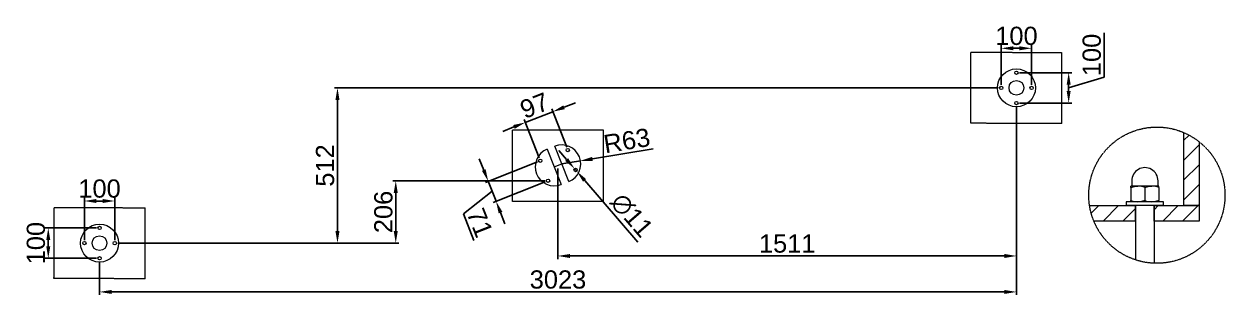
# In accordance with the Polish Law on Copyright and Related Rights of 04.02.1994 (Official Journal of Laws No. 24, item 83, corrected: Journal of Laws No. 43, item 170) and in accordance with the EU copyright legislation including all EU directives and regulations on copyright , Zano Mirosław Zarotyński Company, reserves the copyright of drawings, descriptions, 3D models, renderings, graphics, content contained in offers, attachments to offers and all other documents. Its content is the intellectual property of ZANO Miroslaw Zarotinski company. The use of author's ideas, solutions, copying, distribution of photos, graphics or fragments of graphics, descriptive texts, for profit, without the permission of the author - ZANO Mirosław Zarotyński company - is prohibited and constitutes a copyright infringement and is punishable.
# Model space of a CAD drawing. Header units: millimetres. Extents: x -312 to 6814, y -241 to 4404.
# Drawn here: x -69 to 3890, y -241 to 652 of the extents above; entities that cross this region are included whole.
import ezdxf

# ---------------------------------------------------------------- set-up
doc = ezdxf.new("R2010")
doc.units = ezdxf.units.MM
doc.linetypes.add('HIDDEN', pattern=[1.905, 1.27, -0.635])
for name, color, linetype, lineweight in [('ZANO_R', 7, 'Continuous', 0), ('ZANO_R_przerywana', 7, 'HIDDEN', 0), ('ZANO_W', 1, 'Continuous', 0)]:
    doc.layers.add(name, color=color, linetype=linetype, lineweight=lineweight)
doc.styles.add('Arial', font='arial.ttf')
doc.styles.get("Standard").update_dxf_attribs({"font": 'ARIALUNI.TTF'})
doc.dimstyles.new('pl i ang', dxfattribs={"dimtxt": 50, "dimasz": 50, "dimexe": 1.25, "dimexo": 0.625, "dimgap": 10, "dimtad": 1, "dimtoh": 1, "dimtxsty": 'Standard', "dimcen": 2.5, "dimclrd": 1, "dimclre": 1, "dimclrt": 1, "dimadec": 0, "dimazin": 0, "dimtfac": 1, "dimtmove": 0, "dimatfit": 3, "dimfxl": 1, "dimarcsym": 1})

# ---------------------------------------------------------------- blocks, each defined once
blk = doc.blocks.new('*D480')
at = {"layer": 'ZANO_W', "color": 1, "lineweight": -2}
for p, q in [((170, -20.3), (1, -20.3)), ((11, -60.3), (11, -80.3)), ((169.9, -120.3), (1, -120.3))]:
    blk.add_line(p, q, dxfattribs=at)
at = {"layer": 'ZANO_W', "color": 1}
for points in [[(17.6, -60.3), (4.3, -60.3), (11, -20.3)], [(4.3, -80.3), (17.6, -80.3), (11, -120.3)]]:
    blk.add_solid(points, dxfattribs=at)
at = {"layer": 'ZANO_W', "color": 1, "insert": (-29.7, -70.3), "char_height": 60, "attachment_point": 5, "rotation": 90, "style": 'Arial'}
blk.add_mtext('100', dxfattribs=at)
blk = doc.blocks.new('*D481')
at = {"layer": 'ZANO_W', "color": 1, "lineweight": -2}
for p, q in [((129.9, -60.3), (129.9, 78.5)), ((169.9, 68.5), (189.9, 68.5)), ((229.9, -60.4), (229.9, 78.5))]:
    blk.add_line(p, q, dxfattribs=at)
at = {"layer": 'ZANO_W', "color": 1}
for points in [[(169.9, 75.2), (169.9, 61.9), (129.9, 68.5)], [(189.9, 61.9), (189.9, 75.2), (229.9, 68.5)]]:
    blk.add_solid(points, dxfattribs=at)
at = {"layer": 'ZANO_W', "color": 1, "insert": (179.9, 109.2), "char_height": 60, "attachment_point": 5, "style": 'Arial'}
blk.add_mtext('100', dxfattribs=at)
blk = doc.blocks.new('*D484')
at = {"layer": 'ZANO_W', "color": 1, "lineweight": -2}
for p, q in [((3142.6, 441.4), (954.3, 441.4)), ((964.3, -30.4), (964.3, 401.4)), ((239.9, -70.4), (974.3, -70.4))]:
    blk.add_line(p, q, dxfattribs=at)
at = {"layer": 'ZANO_W', "color": 1}
for points in [[(970.9, 401.4), (957.6, 401.4), (964.3, 441.4)], [(957.6, -30.4), (970.9, -30.4), (964.3, -70.4)]]:
    blk.add_solid(points, dxfattribs=at)
at = {"layer": 'ZANO_W', "color": 1, "insert": (923.6, 185.5), "char_height": 60, "attachment_point": 5, "rotation": 90, "style": 'Arial'}
blk.add_mtext('512', dxfattribs=at)
blk = doc.blocks.new('*D485')
at = {"layer": 'ZANO_W', "color": 1, "lineweight": -2}
for p, q in [((1583.4, 327.3), (1674, 362.8)), ((1719.9, 245.8), (1670.4, 372.1)), ((1711.3, 377.4), (1748.5, 392)), ((1629.2, 210.3), (1579.8, 336.6)), ((1546.2, 312.7), (1508.9, 298.1))]:
    blk.add_line(p, q, dxfattribs=at)
at = {"layer": 'ZANO_W', "color": 1}
for points in [[(1708.9, 383.6), (1713.7, 371.2), (1674, 362.8)], [(1548.6, 306.5), (1543.7, 318.9), (1583.4, 327.3)]]:
    blk.add_solid(points, dxfattribs=at)
at = {"layer": 'ZANO_W', "color": 1, "insert": (1613.9, 382.9), "char_height": 60, "attachment_point": 5, "rotation": 21.3889, "style": 'Arial'}
blk.add_mtext('97', dxfattribs=at)
blk = doc.blocks.new('*D486')
at = {"layer": 'ZANO_W', "color": 1, "lineweight": -2}
for p, q in [((1446.5, 170.6), (1431.9, 207.8)), ((1623.6, 197.3), (1451.9, 129.7)), ((1487.1, 67.6), (1461.2, 133.4)), ((1649.5, 131.6), (1477.8, 63.9)), ((1379.5, 26), (1474.1, 100.5)), ((1413.9, -61.3), (1379.5, 26)), ((1501.8, 30.4), (1516.4, -6.8))]:
    blk.add_line(p, q, dxfattribs=at)
at = {"layer": 'ZANO_W', "color": 1}
for points in [[(1440.3, 168.2), (1452.7, 173.1), (1461.2, 133.4)], [(1508, 32.8), (1495.6, 28), (1487.1, 67.6)]]:
    blk.add_solid(points, dxfattribs=at)
at = {"layer": 'ZANO_W', "color": 1, "insert": (1434, -2.9), "char_height": 60, "attachment_point": 5, "rotation": 291.4929, "style": 'Arial'}
blk.add_mtext('71', dxfattribs=at)
blk = doc.blocks.new('*D487')
at = {"layer": 'ZANO_W', "color": 1, "lineweight": -2}
for p, q in [((3202.6, 381.4), (3202.6, -122.6)), ((1691.1, 175.9), (1691.1, -122.6)), ((1731.1, -112.6), (3162.6, -112.6))]:
    blk.add_line(p, q, dxfattribs=at)
at = {"layer": 'ZANO_W', "color": 1}
for points in [[(1731.1, -106), (1731.1, -119.3), (1691.1, -112.6)], [(3162.6, -119.3), (3162.6, -106), (3202.6, -112.6)]]:
    blk.add_solid(points, dxfattribs=at)
at = {"layer": 'ZANO_W', "color": 1, "insert": (2446.9, -72), "char_height": 60, "attachment_point": 5, "style": 'Arial'}
blk.add_mtext('1511', dxfattribs=at)
blk = doc.blocks.new('*D488')
at = {"layer": 'ZANO_W', "color": 1, "lineweight": -2}
for p, q in [((3202.6, 381.4), (3202.6, -241.1)), ((179.9, -130.3), (179.9, -241.1)), ((219.9, -231.1), (3162.6, -231.1))]:
    blk.add_line(p, q, dxfattribs=at)
at = {"layer": 'ZANO_W', "color": 1}
for points in [[(219.9, -224.5), (219.9, -237.8), (179.9, -231.1)], [(3162.6, -237.8), (3162.6, -224.5), (3202.6, -231.1)]]:
    blk.add_solid(points, dxfattribs=at)
at = {"layer": 'ZANO_W', "color": 1, "insert": (1691.2, -190.5), "char_height": 60, "attachment_point": 5, "style": 'Arial'}
blk.add_mtext('3023', dxfattribs=at)
blk = doc.blocks.new('*D489')
at = {"layer": 'ZANO_W', "color": 1, "lineweight": -2}
for p, q in [((1719.7, 205.1), (1693.5, 235.4)), ((1745.8, 174.9), (1753, 166.6)), ((1779.2, 136.3), (1954.5, -66.7))]:
    blk.add_line(p, q, dxfattribs=at)
at = {"layer": 'ZANO_W', "color": 1}
for points in [[(1714.6, 200.8), (1724.7, 209.5), (1745.8, 174.9)], [(1784.2, 140.6), (1774.1, 131.9), (1753, 166.6)]]:
    blk.add_solid(points, dxfattribs=at)
at = {"layer": 'ZANO_W', "color": 1, "insert": (1934.4, 21.3), "char_height": 60, "attachment_point": 5, "rotation": 310.821, "style": 'Arial'}
blk.add_mtext('∅11', dxfattribs=at)
blk = doc.blocks.new('*D490')
at = {"layer": 'ZANO_W', "color": 1, "lineweight": -2}
for p, q in [((2005.4, 240.4), (1804.7, 207.3)), ((1703.6, 190.7), (1765.2, 200.8))]:
    blk.add_line(p, q, dxfattribs=at)
at = {"layer": 'ZANO_W', "color": 1}
blk.add_solid([(1803.6, 213.9), (1805.8, 200.7), (1765.2, 200.8)], dxfattribs=at)
at = {"layer": 'ZANO_W', "color": 1, "insert": (1918.2, 267.2), "char_height": 60, "attachment_point": 5, "rotation": 9.3558, "style": 'Arial'}
blk.add_mtext('R63', dxfattribs=at)
blk = doc.blocks.new('*D491')
at = {"layer": 'ZANO_W', "color": 1, "lineweight": -2}
for p, q in [((3152.6, 451.4), (3152.6, 581.7)), ((3192.6, 571.7), (3212.6, 571.7)), ((3252.6, 451.4), (3252.6, 581.7))]:
    blk.add_line(p, q, dxfattribs=at)
at = {"layer": 'ZANO_W', "color": 1}
for points in [[(3192.6, 578.4), (3192.6, 565.1), (3152.6, 571.7)], [(3212.6, 565.1), (3212.6, 578.4), (3252.6, 571.7)]]:
    blk.add_solid(points, dxfattribs=at)
at = {"layer": 'ZANO_W', "color": 1, "insert": (3202.6, 612.4), "char_height": 60, "attachment_point": 5, "style": 'Arial'}
blk.add_mtext('100', dxfattribs=at)
blk = doc.blocks.new('*D492')
at = {"layer": 'ZANO_W', "color": 1, "lineweight": -2}
for p, q in [((3491.6, 623.2), (3491.6, 476.5)), ((3212.6, 491.4), (3384.7, 491.4)), ((3491.6, 476.5), (3374.7, 441.4)), ((3374.7, 431.4), (3374.7, 451.4)), ((3212.6, 391.4), (3384.7, 391.4))]:
    blk.add_line(p, q, dxfattribs=at)
at = {"layer": 'ZANO_W', "color": 1}
for points in [[(3381.4, 451.4), (3368, 451.4), (3374.7, 491.4)], [(3368, 431.4), (3381.4, 431.4), (3374.7, 391.4)]]:
    blk.add_solid(points, dxfattribs=at)
at = {"layer": 'ZANO_W', "color": 1, "insert": (3451, 549.9), "char_height": 60, "attachment_point": 5, "rotation": 90, "style": 'Arial'}
blk.add_mtext('100', dxfattribs=at)
blk = doc.blocks.new('*D497')
at = {"layer": 'ZANO_W', "color": 1, "lineweight": -2}
for p, q in [((1648.8, 135.2), (1146.4, 135.2)), ((1156.4, -30.4), (1156.4, 95.2)), ((239.9, -70.4), (1166.4, -70.4))]:
    blk.add_line(p, q, dxfattribs=at)
at = {"layer": 'ZANO_W', "color": 1}
for points in [[(1163.1, 95.2), (1149.7, 95.2), (1156.4, 135.2)], [(1149.7, -30.4), (1163.1, -30.4), (1156.4, -70.4)]]:
    blk.add_solid(points, dxfattribs=at)
at = {"layer": 'ZANO_W', "color": 1, "insert": (1115.8, 32.4), "char_height": 60, "attachment_point": 5, "rotation": 90, "style": 'Arial'}
blk.add_mtext('206', dxfattribs=at)

msp = doc.modelspace()

# ---------------------------------------------------------------- linework, layer by layer
at = {"layer": 'ZANO_R'}
for p, q in [((3753.8, 294.1), (3753.8, 53.3)), ((3753.8, 267.9), (3771.5, 285.6)), ((1655.8, 239.2), (1701.6, 122.9)), ((1726.5, 132.5), (1680.7, 248.8)), ((3753.8, 202.3), (3804.8, 253.4)), ((3804.8, 263.8), (3804.8, 53.3)), ((3753.8, 136.8), (3804.8, 187.9)), ((3582.7, 135), (3582.7, 118.4)), ((3669.5, 118.4), (3669.5, 135)), ((3753.8, 71.3), (3804.8, 122.4)), ((3580.1, 113), (3580.1, 117.1)), ((3603.1, 117.1), (3580.1, 117.1)), ((3580.1, 113), (3591.4, 116)), ((3580.1, 113), (3580.1, 70.2)), ((3591.4, 116), (3603.1, 117.1)), ((3649.1, 117.1), (3603.1, 117.1)), ((3626.1, 113), (3637.3, 116)), ((3626.1, 113), (3626.1, 70.2)), ((3637.3, 116), (3649.1, 117.1)), ((3672, 117.1), (3649.1, 117.1)), ((3672, 113), (3672, 117.1)), ((3672, 113), (3672, 70.2)), ((3443.7, 53.4), (3595.4, 53.3)), ((3449, 28.6), (3473.8, 53.4)), ((3488.1, 2.2), (3539.3, 53.4)), ((3553.7, 2.2), (3595.4, 44)), ((3564.8, 66.1), (3564.8, 53.3)), ((3687.4, 66.1), (3564.8, 66.1)), ((3687.4, 53.3), (3564.8, 53.3)), ((3580.1, 66.1), (3580.1, 70.2)), ((3595.4, 2.2), (3595.4, 53.3)), ((3595.4, 53.3), (3595.4, -125.5)), ((3614.8, 67.2), (3603.1, 66.1)), ((3626.1, 70.2), (3614.8, 67.2)), ((3660.8, 67.2), (3649.1, 66.1)), ((3656.7, 2.2), (3656.7, 53.3)), ((3656.7, 53.3), (3804.8, 53.3)), ((3656.7, 53.3), (3656.7, -136.6)), ((3656.7, 39.8), (3670.3, 53.3)), ((3672, 70.2), (3660.8, 67.2)), ((3672, 66.1), (3672, 70.2)), ((3684.7, 2.2), (3735.8, 53.3)), ((3687.4, 53.3), (3687.4, 66.1)), ((3750.2, 2.2), (3801.3, 53.3)), ((3804.8, 53.3), (3753.8, 53.3)), ((3801.3, 53.3), (3804.8, 56.8)), ((3595.4, 2.2), (3457, 2.2)), ((3804.8, 2.2), (3656.7, 2.2))]:
    msp.add_line(p, q, dxfattribs=at)
msp.add_lwpolyline([(3804.8, 53.3), (3804.8, 2.2)], dxfattribs=at)
for centre, radius in [((3202.6, 441.4), 62.5), ((3202.6, 491.4), 5.5), ((3152.6, 441.4), 5.5), ((3202.6, 441.4), 24.3), ((3252.6, 441.4), 5.5), ((3202.6, 391.4), 5.5), ((1723.5, 236.5), 5.5), ((1632.9, 201), 5.5), ((1749.4, 170.7), 5.5), ((1658.8, 135.2), 5.5), ((179.9, -70.3), 62.5), ((180, -20.3), 5.5), ((129.9, -70.3), 5.5), ((179.9, -70.3), 24.3), ((229.9, -70.4), 5.5), ((179.9, -120.3), 5.5)]:
    msp.add_circle(centre, radius, dxfattribs=at)
for centre, radius, start, end in [((1678.7, 181.1), 62.5, 111.4929, 291.4929), ((1703.6, 190.7), 62.5, 291.4929, 111.4929), ((3626.1, 135), 43.4, 359.9997, 180.0003), ((3581.4, 118.4), 1.28, 270.0029, 359.9902), ((3602.5, 47.5), 69.7, 70.227, 89.5168), ((3648.5, 47.5), 69.7, 70.227, 89.5168), ((3670.8, 118.4), 1.28, 180.0098, 269.9971), ((3603.7, 135.8), 69.7, 250.2279, 269.5163), ((3649.7, 135.8), 69.7, 250.2279, 269.5163)]:
    msp.add_arc(centre, radius, start, end, dxfattribs=at)
at = {"layer": 'ZANO_R_przerywana'}
for p, q in [((3052.6, 324.5), (3052.7, 558.5)), ((3052.7, 558.5), (3352.7, 558.4)), ((3352.6, 324.4), (3352.7, 558.4)), ((3352.6, 324.4), (3052.6, 324.5)), ((1541.2, 66.9), (1541.2, 302.9)), ((1541.2, 302.9), (1841.2, 302.9)), ((1841.2, 66.9), (1841.2, 302.9)), ((29.8, -187.2), (30, 46.8)), ((30, 46.8), (330, 46.5)), ((329.8, -187.5), (330, 46.5)), ((1841.2, 66.9), (1541.2, 66.9)), ((329.8, -187.5), (29.8, -187.2))]:
    msp.add_line(p, q, dxfattribs=at)
at = {"layer": 'ZANO_R_przerywana', "color": 1}
msp.add_circle((3665.5, 87.7), 224.5, dxfattribs=at)
at = {"layer": 'ZANO_W'}
msp.add_lwpolyline([(1678.7, 181.1), (1703.5, 190.8)], dxfattribs=at)

# ---------------------------------------------------------------- dimensions: what is measured, and where the dimension line sits
for base, p1, p2, picture, middle in [((3252.6, 571.7), (3152.6, 441.4), (3252.6, 441.4), '*D491', (3202.6, 571.7)), ((229.9, 68.5), (129.9, -70.3), (229.9, -70.4), '*D481', (179.9, 68.5))]:
    dim = msp.add_linear_dim(base=base, p1=p1, p2=p2, dimstyle='pl i ang', override={"dimtxt": 60, "dimasz": 40, "dimexe": 10, "dimexo": 10, "dimtoh": 0, "dimdec": 0, "dimtxsty": 'Arial', "dimtdec": 0, "dimtmove": 1}, dxfattribs=at)
    dim.commit()
    dim.dimension.update_dxf_attribs({"geometry": picture, "text_midpoint": middle, "dimtype": 160})
for base, p1, p2, picture, middle in [((3374.7, 491.4), (3202.6, 391.4), (3202.6, 491.4), '*D492', (3451, 486.5)), ((964.3, 441.4), (229.9, -70.4), (3152.6, 441.4), '*D484', (923.6, 185.5)), ((1156.4, 135.2), (229.9, -70.4), (1658.8, 135.2), '*D497', (1115.8, 32.4))]:
    dim = msp.add_linear_dim(base=base, p1=p1, p2=p2, angle=90, dimstyle='pl i ang', override={"dimtxt": 60, "dimasz": 40, "dimexe": 10, "dimexo": 10, "dimtoh": 0, "dimdec": 0, "dimtxsty": 'Arial', "dimtdec": 0, "dimtmove": 1}, dxfattribs=at)
    dim.commit()
    dim.dimension.update_dxf_attribs({"geometry": picture, "text_midpoint": middle})
for base, p1, p2, angle, picture, middle, dimtype in [((1674, 362.8), (1632.9, 201), (1723.5, 236.5), 21.3889, '*D485', (1628.7, 345.1), 161), ((11, -120.3), (180, -20.3), (179.9, -120.3), 90, '*D480', (11, -70.3), 160)]:
    dim = msp.add_linear_dim(base=base, p1=p1, p2=p2, angle=angle, dimstyle='pl i ang', override={"dimtxt": 60, "dimasz": 40, "dimexe": 10, "dimexo": 10, "dimtoh": 0, "dimdec": 0, "dimtxsty": 'Arial', "dimtdec": 0, "dimtmove": 1}, dxfattribs=at)
    dim.commit()
    dim.dimension.update_dxf_attribs({"geometry": picture, "text_midpoint": middle, "dimtype": dimtype})
for base, p1, p2, picture, middle in [((3202.6, -231.1), (179.9, -120.3), (3202.6, 391.4), '*D488', (1691.2, -190.5)), ((3202.611, -112.6205), (1691.1205, 185.9464), (3202.611, 391.4345), '*D487', (2446.8658, -71.9861))]:
    dim = msp.add_linear_dim(base=base, p1=p1, p2=p2, dimstyle='pl i ang', override={"dimtxt": 60, "dimasz": 40, "dimexe": 10, "dimexo": 10, "dimtoh": 0, "dimdec": 0, "dimtxsty": 'Arial', "dimtdec": 0, "dimtmove": 1}, dxfattribs=at)
    dim.commit()
    dim.dimension.update_dxf_attribs({"geometry": picture, "text_midpoint": middle})
dim = msp.add_radius_dim(center=(1703.5713, 190.6592), mpoint=(1765.2401, 200.8196), dimstyle='pl i ang', override={"dimtxt": 60, "dimasz": 40, "dimexe": 10, "dimexo": 10, "dimtoh": 0, "dimdec": 0, "dimtxsty": 'Arial', "dimtdec": 0, "dimtmove": 1}, dxfattribs=at)
dim.commit()
dim.dimension.update_dxf_attribs({"geometry": '*D490', "text_midpoint": (1918.1651, 267.218)})
dim = msp.add_aligned_dim(p1=(1658.8, 135.2), p2=(1632.9, 201), distance=184.5, dimstyle='pl i ang', override={"dimtxt": 60, "dimasz": 40, "dimexe": 10, "dimexo": 10, "dimtoh": 0, "dimdec": 0, "dimtxsty": 'Arial', "dimtdec": 0, "dimtmove": 1}, dxfattribs=at)
dim.commit()
dim.dimension.update_dxf_attribs({"geometry": '*D486', "text_midpoint": (1420.5, 31.4)})
dim = msp.add_diameter_dim_2p(p1=(1745.8, 174.9), p2=(1753, 166.6), dimstyle='pl i ang', override={"dimtxt": 60, "dimasz": 40, "dimexe": 10, "dimexo": 10, "dimtoh": 0, "dimdec": 0, "dimtxsty": 'Arial', "dimtdec": 0, "dimtmove": 1}, dxfattribs=at)
dim.commit()
dim.dimension.update_dxf_attribs({"geometry": '*D489', "text_midpoint": (1902.4, -6.3), "dimtype": 163})

doc.saveas('drawing.dxf')
